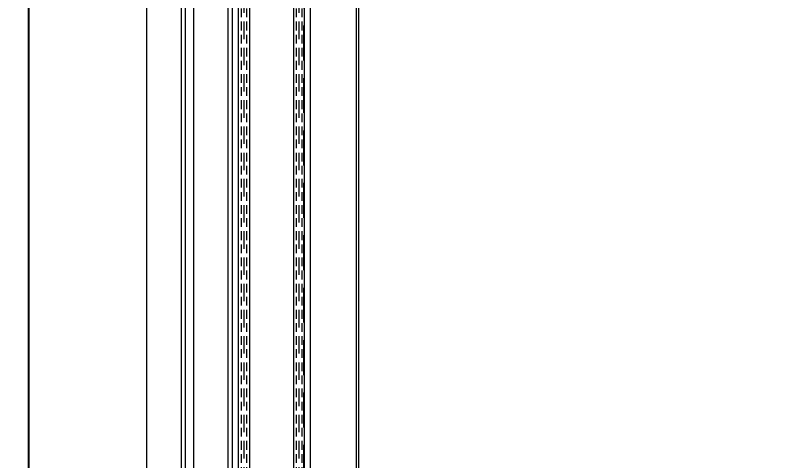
# Model space of a CAD drawing. Header units: millimetres. Extents: x -20000 to 230000, y -17405 to 25402.
# Drawn here: x 175012.8 to 175292.1, y -4490.7 to -4328.8 of the extents above; entities that cross this region are included whole.
import ezdxf

# ---------------------------------------------------------------- set-up
doc = ezdxf.new("R2010")
doc.units = ezdxf.units.MM
doc.header["$PDMODE"] = 35
doc.header["$PDSIZE"] = 0.5
doc.linetypes.add('CACHE', pattern=[9.525, 6.35, -3.175])
doc.layers.get('0').update_dxf_attribs({"lineweight": 13})
doc.layers.get('Defpoints').update_dxf_attribs({"true_color": 0xc2a584})
for name, color, linetype, lineweight in [('1 - BETON', 251, 'Continuous', 25), ('1 - Cotation', 32, 'Continuous', 13), ('1 - INTERROMPU', 253, 'CACHE', 13), ('1 - PVC', 7, 'Continuous', 13), ('1 - Vitrage', 252, 'Continuous', 13)]:
    doc.layers.add(name, color=color, linetype=linetype, lineweight=lineweight)
doc.styles.add('Texte Poralu', font='tahomabd.ttf')
doc.dimstyles.new('100 - 1000', dxfattribs={"dimtxt": 15, "dimasz": 15, "dimexe": 5, "dimexo": 2.5, "dimgap": 8, "dimtad": 1, "dimdec": 1, "dimtxsty": 'Texte Poralu', "dimcen": 10, "dimazin": 0, "dimtfac": 1, "dimtdec": 1, "dimtmove": 0, "dimatfit": 3, "dimfxl": 1, "dimarcsym": 0})
doc.dimstyles.new('30 - 1000', dxfattribs={"dimtxt": 10, "dimasz": 10, "dimexe": 5, "dimexo": 2.5, "dimgap": 5, "dimtad": 1, "dimdec": 1, "dimtxsty": 'Texte Poralu', "dimcen": 5, "dimazin": 0, "dimtfac": 1, "dimtdec": 1, "dimtmove": 0, "dimatfit": 3, "dimfxl": 1, "dimarcsym": 0})

# ---------------------------------------------------------------- blocks, each defined once
blk = doc.blocks.new('*D1047')
at = {"layer": '1 - Cotation', "color": 0, "lineweight": -2, "transparency": 16777216}
for p, q in [((175020, -3805.67), (175367.5, -3805.67)), ((175362.5, -3820.67), (175362.5, -4711.27)), ((175120, -4726.27), (175367.5, -4726.27))]:
    blk.add_line(p, q, dxfattribs=at)
at = {"layer": '1 - Cotation', "color": 0, "transparency": 16777216}
for points in [[(175360, -3820.67), (175365, -3820.67), (175362.5, -3805.67)], [(175360, -4711.27), (175365, -4711.27), (175362.5, -4726.27)]]:
    blk.add_solid(points, dxfattribs=at)
at = {"layer": 'Defpoints', "color": 0, "transparency": 16777216}
for p in [(175017.5, -3805.67), (175117.5, -4726.27), (175362.5, -4726.27)]:
    blk.add_point(p, dxfattribs=at)
at = {"layer": '1 - Cotation', "color": 0, "transparency": 16777216, "insert": (175347, -4265.97), "char_height": 15, "attachment_point": 5, "rotation": 90, "style": 'Texte Poralu'}
blk.add_mtext('H', dxfattribs=at)
blk = doc.blocks.new('*U1638')
at = {"layer": '1 - PVC'}
for p, q in [((9, -1), (9, 667.62)), ((8, 661.62), (8, 5)), ((-51, 651.5), (-51, 15.12)), ((-8.5, 18), (-8.5, 648.62)), ((-38.5, 20), (-38.5, 646.62)), ((-37, 646.62), (-37, 20))]:
    blk.add_line(p, q, dxfattribs=at)
at = {"layer": '1 - Vitrage', "linetype": 'CACHE', "ltscale": 0.5}
for p, q in [((-33.75, 661.68), (-33.75, 4.94)), ((-31.75, 661.68), (-31.75, 4.94)), ((-13.75, 661.68), (-13.75, 4.94)), ((-11.75, 661.68), (-11.75, 4.94))]:
    blk.add_line(p, q, dxfattribs=at)
at = {"layer": '1 - Vitrage', "linetype": 'CACHE'}
for p, q in [((-32.75, 661.68), (-32.75, 4.94)), ((-12.75, 661.68), (-12.75, 4.94))]:
    blk.add_line(p, q, dxfattribs=at)
at = {"layer": '1 - Vitrage'}
for points in [[(-34.75, 661.68), (-30.75, 661.68), (-30.75, 4.94), (-34.75, 4.94)], [(-10.75, 661.68), (-14.75, 661.68), (-14.75, 4.94), (-10.75, 4.94)]]:
    blk.add_lwpolyline(points, close=True, dxfattribs=at)
blk = doc.blocks.new('*U1637')
at = {"layer": '1 - PVC'}
for p, q in [((-60, 15.12), (-60, 785.48)), ((-47.5, 780.6), (-47.5, 20)), ((-46, 20), (-46, 780.6))]:
    blk.add_line(p, q, dxfattribs=at)
blk = doc.blocks.new('*D1062')
at = {"layer": 'Defpoints', "color": 0, "lineweight": -2, "transparency": 16777216}
blk.add_line((175120, -3615.67), (175155.99, -3615.67), dxfattribs=at)
at = {"layer": 'Defpoints', "color": 0, "transparency": 16777216}
for p in [(175117.5, -3615.67), (175117.5, -3615.67), (170000, -6005.67)]:
    blk.add_point(p, dxfattribs=at)
at = {"layer": 'Defpoints', "color": 0, "transparency": 16777216, "insert": (175139.25, -3605.46), "char_height": 10, "attachment_point": 5, "style": 'Texte Poralu'}
blk.add_mtext('2390', dxfattribs=at)
blk = doc.blocks.new('*D1063')
at = {"layer": 'Defpoints', "color": 0, "lineweight": -2, "transparency": 16777216}
blk.add_line((175420, -3505.67), (175455.99, -3505.67), dxfattribs=at)
at = {"layer": 'Defpoints', "color": 0, "transparency": 16777216}
for p in [(175417.5, -3505.67), (175417.5, -3505.67), (170000, -6005.67)]:
    blk.add_point(p, dxfattribs=at)
at = {"layer": 'Defpoints', "color": 0, "transparency": 16777216, "insert": (175439.25, -3495.46), "char_height": 10, "attachment_point": 5, "style": 'Texte Poralu'}
blk.add_mtext('2500', dxfattribs=at)

msp = doc.modelspace()

# ---------------------------------------------------------------- linework, layer by layer
at = {"layer": '1 - BETON', "ltscale": 2}
msp.add_lwpolyline([(175017.5, -3795.67), (175017.5, -4726.27), (175017.5, -4726.27)], dxfattribs=at)
at = {"layer": '1 - INTERROMPU', "ltscale": 2}
msp.add_line((175117.5, -4726.27), (175117.5, -3615.67), dxfattribs=at)

# ---------------------------------------------------------------- block references
for name, p in [('*U1637', (175120.5, -4669.27)), ('*U1638', (175128.5, -4602.28))]:
    msp.add_blockref(name, p)

# ---------------------------------------------------------------- dimensions: what is measured, and where the dimension line sits
at = {"layer": '1 - Cotation'}
dim = msp.add_linear_dim(base=(175362.5, -4726.27), p1=(175017.5, -3805.67), p2=(175117.5, -4726.27), angle=90, text='H', dimstyle='100 - 1000', dxfattribs=at)
dim.commit()
dim.dimension.update_dxf_attribs({"geometry": '*D1047', "text_midpoint": (175347, -4265.97)})
at = {"layer": 'Defpoints'}
for feature_location, picture, middle in [((175417.5, -3505.67), '*D1063', (175439.25, -3495.46)), ((175117.5, -3615.67), '*D1062', (175139.25, -3605.46))]:
    dim = msp.add_ordinate_dim(feature_location=feature_location, offset=(0, 0), dtype=0, origin=(170000, -6005.67), dimstyle='30 - 1000', dxfattribs=at)
    dim.commit()
    dim.dimension.update_dxf_attribs({"geometry": picture, "text_midpoint": middle})

doc.saveas('drawing.dxf')
